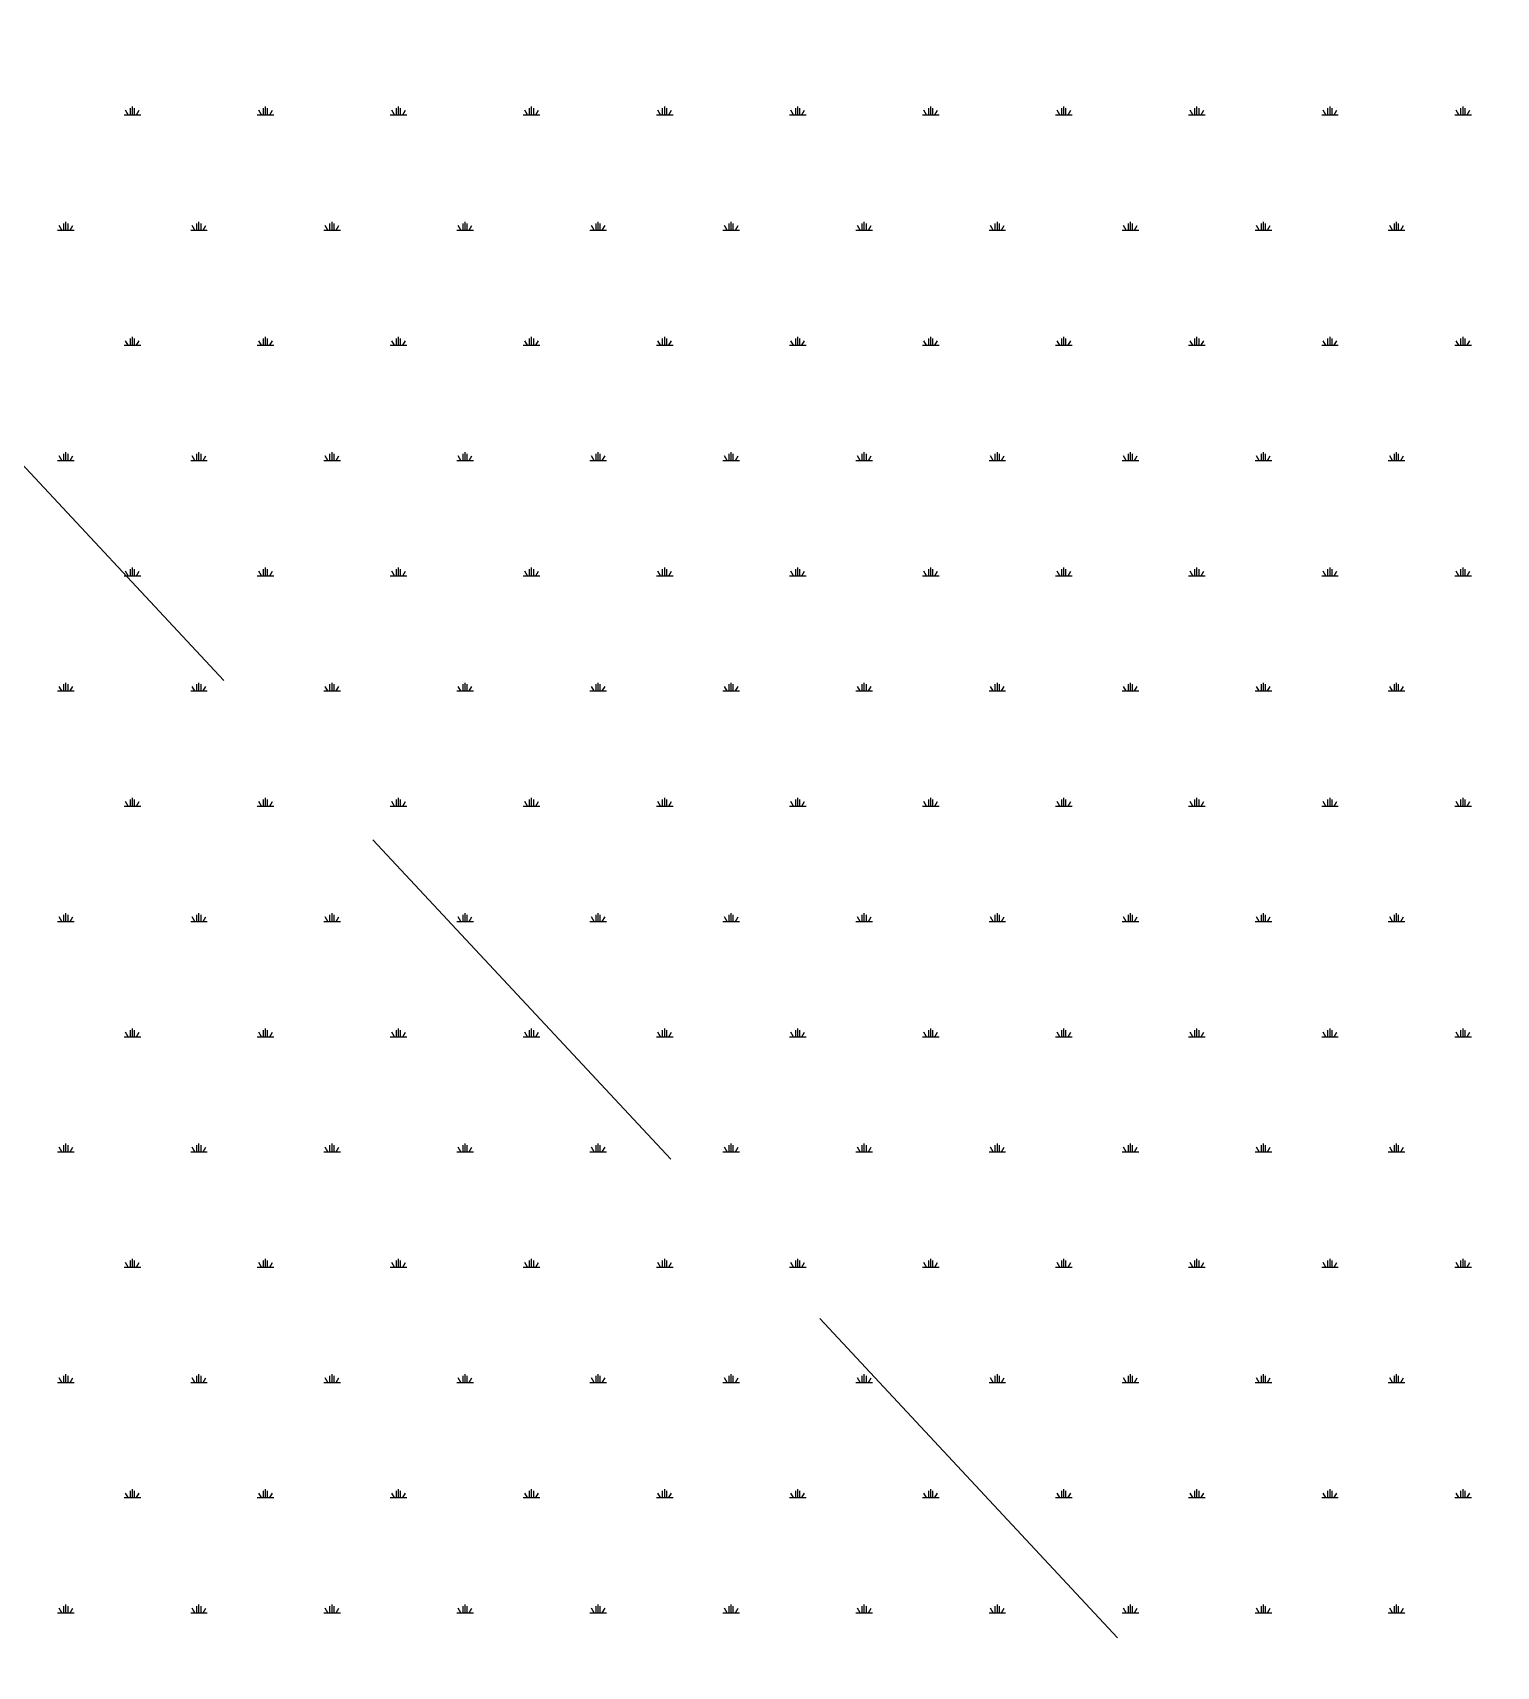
# Model space of a CAD drawing. Header units: millimetres. Extents: x 2999.9 to 3041.9, y 869.6 to 906.3.
# Drawn here: x 3004.542 to 3005.38, y 896.542 to 897.477 of the extents above; entities that cross this region are included whole.
import ezdxf

# ---------------------------------------------------------------- set-up
doc = ezdxf.new("R2010")
doc.units = ezdxf.units.MM
doc.linetypes.add('HIDDEN', pattern=[0.375, 0.25, -0.125])

msp = doc.modelspace()

# ---------------------------------------------------------------- linework, layer by layer
at = {"color": 253, "linetype": 'HIDDEN', "lineweight": 0}
msp.add_line((3003.96921, 897.83752), (3006.76921, 894.83817), dxfattribs=at)
at = {"color": 76, "linetype": 'Continuous'}
for p, q in [((3004.59445, 897.43043), (3004.60397, 897.43043)), ((3004.59683, 897.43043), (3004.5953, 897.43307)), ((3004.59802, 897.43043), (3004.59802, 897.43424)), ((3004.59921, 897.43043), (3004.59921, 897.4352)), ((3004.6004, 897.43043), (3004.6004, 897.43424)), ((3004.60159, 897.43043), (3004.60312, 897.43307)), ((3004.67065, 897.43043), (3004.68017, 897.43043)), ((3004.67303, 897.43043), (3004.6715, 897.43307)), ((3004.67422, 897.43043), (3004.67422, 897.43424)), ((3004.67541, 897.43043), (3004.67541, 897.4352)), ((3004.6766, 897.43043), (3004.6766, 897.43424)), ((3004.67779, 897.43043), (3004.67932, 897.43307)), ((3004.74685, 897.43043), (3004.75637, 897.43043)), ((3004.74923, 897.43043), (3004.7477, 897.43307)), ((3004.75042, 897.43043), (3004.75042, 897.43424)), ((3004.75161, 897.43043), (3004.75161, 897.4352)), ((3004.7528, 897.43043), (3004.7528, 897.43424)), ((3004.75399, 897.43043), (3004.75552, 897.43307)), ((3004.82305, 897.43043), (3004.83257, 897.43043)), ((3004.82543, 897.43043), (3004.8239, 897.43307)), ((3004.82662, 897.43043), (3004.82662, 897.43424)), ((3004.82781, 897.43043), (3004.82781, 897.4352)), ((3004.829, 897.43043), (3004.829, 897.43424)), ((3004.83019, 897.43043), (3004.83172, 897.43307)), ((3004.89925, 897.43043), (3004.90877, 897.43043)), ((3004.90163, 897.43043), (3004.9001, 897.43307)), ((3004.90282, 897.43043), (3004.90282, 897.43424)), ((3004.90401, 897.43043), (3004.90401, 897.4352)), ((3004.9052, 897.43043), (3004.9052, 897.43424)), ((3004.90639, 897.43043), (3004.90792, 897.43307)), ((3004.97545, 897.43043), (3004.98497, 897.43043)), ((3004.97783, 897.43043), (3004.9763, 897.43307)), ((3004.97902, 897.43043), (3004.97902, 897.43424)), ((3004.98021, 897.43043), (3004.98021, 897.4352)), ((3004.9814, 897.43043), (3004.9814, 897.43424)), ((3004.98259, 897.43043), (3004.98412, 897.43307)), ((3005.05165, 897.43043), (3005.06117, 897.43043)), ((3005.05403, 897.43043), (3005.0525, 897.43307)), ((3005.05522, 897.43043), (3005.05522, 897.43424)), ((3005.05641, 897.43043), (3005.05641, 897.4352)), ((3005.0576, 897.43043), (3005.0576, 897.43424)), ((3005.05879, 897.43043), (3005.06032, 897.43307)), ((3005.12785, 897.43043), (3005.13737, 897.43043)), ((3005.13023, 897.43043), (3005.1287, 897.43307)), ((3005.13142, 897.43043), (3005.13142, 897.43424)), ((3005.13261, 897.43043), (3005.13261, 897.4352)), ((3005.1338, 897.43043), (3005.1338, 897.43424)), ((3005.13499, 897.43043), (3005.13652, 897.43307)), ((3005.20405, 897.43043), (3005.21357, 897.43043)), ((3005.20643, 897.43043), (3005.2049, 897.43307)), ((3005.20762, 897.43043), (3005.20762, 897.43424)), ((3005.20881, 897.43043), (3005.20881, 897.4352)), ((3005.21, 897.43043), (3005.21, 897.43424)), ((3005.21119, 897.43043), (3005.21272, 897.43307)), ((3005.28025, 897.43043), (3005.28977, 897.43043)), ((3005.28263, 897.43043), (3005.2811, 897.43307)), ((3005.28382, 897.43043), (3005.28382, 897.43424)), ((3005.28501, 897.43043), (3005.28501, 897.4352)), ((3005.2862, 897.43043), (3005.2862, 897.43424)), ((3005.28739, 897.43043), (3005.28892, 897.43307)), ((3005.35645, 897.43043), (3005.36597, 897.43043)), ((3005.35883, 897.43043), (3005.3573, 897.43307)), ((3005.36002, 897.43043), (3005.36002, 897.43424)), ((3005.36121, 897.43043), (3005.36121, 897.4352)), ((3005.3624, 897.43043), (3005.3624, 897.43424)), ((3005.36359, 897.43043), (3005.36512, 897.43307)), ((3004.55873, 897.36444), (3004.5572, 897.36708)), ((3004.55992, 897.36444), (3004.55992, 897.36825)), ((3004.56111, 897.36444), (3004.56111, 897.3692)), ((3004.5623, 897.36444), (3004.5623, 897.36825)), ((3004.56349, 897.36444), (3004.56502, 897.36708)), ((3004.63493, 897.36444), (3004.6334, 897.36708)), ((3004.63612, 897.36444), (3004.63612, 897.36825)), ((3004.63731, 897.36444), (3004.63731, 897.3692)), ((3004.6385, 897.36444), (3004.6385, 897.36825)), ((3004.63969, 897.36444), (3004.64122, 897.36708)), ((3004.71113, 897.36444), (3004.7096, 897.36708)), ((3004.71232, 897.36444), (3004.71232, 897.36825)), ((3004.71351, 897.36444), (3004.71351, 897.3692)), ((3004.7147, 897.36444), (3004.7147, 897.36825)), ((3004.71589, 897.36444), (3004.71742, 897.36708)), ((3004.78733, 897.36444), (3004.7858, 897.36708)), ((3004.78852, 897.36444), (3004.78852, 897.36825)), ((3004.78971, 897.36444), (3004.78971, 897.3692)), ((3004.7909, 897.36444), (3004.7909, 897.36825)), ((3004.79209, 897.36444), (3004.79362, 897.36708)), ((3004.86353, 897.36444), (3004.862, 897.36708)), ((3004.86472, 897.36444), (3004.86472, 897.36825)), ((3004.86591, 897.36444), (3004.86591, 897.3692)), ((3004.8671, 897.36444), (3004.8671, 897.36825)), ((3004.86829, 897.36444), (3004.86982, 897.36708)), ((3004.93973, 897.36444), (3004.9382, 897.36708)), ((3004.94092, 897.36444), (3004.94092, 897.36825)), ((3004.94211, 897.36444), (3004.94211, 897.3692)), ((3004.9433, 897.36444), (3004.9433, 897.36825)), ((3004.94449, 897.36444), (3004.94602, 897.36708)), ((3005.01593, 897.36444), (3005.0144, 897.36708)), ((3005.01712, 897.36444), (3005.01712, 897.36825)), ((3005.01831, 897.36444), (3005.01831, 897.3692)), ((3005.0195, 897.36444), (3005.0195, 897.36825)), ((3005.02069, 897.36444), (3005.02222, 897.36708)), ((3005.09213, 897.36444), (3005.0906, 897.36708)), ((3005.09332, 897.36444), (3005.09332, 897.36825)), ((3005.09451, 897.36444), (3005.09451, 897.3692)), ((3005.0957, 897.36444), (3005.0957, 897.36825)), ((3005.09689, 897.36444), (3005.09842, 897.36708)), ((3005.16833, 897.36444), (3005.1668, 897.36708)), ((3005.16952, 897.36444), (3005.16952, 897.36825)), ((3005.17071, 897.36444), (3005.17071, 897.3692)), ((3005.1719, 897.36444), (3005.1719, 897.36825)), ((3005.17309, 897.36444), (3005.17462, 897.36708)), ((3005.24453, 897.36444), (3005.243, 897.36708)), ((3005.24572, 897.36444), (3005.24572, 897.36825)), ((3005.24691, 897.36444), (3005.24691, 897.3692)), ((3005.2481, 897.36444), (3005.2481, 897.36825)), ((3005.24929, 897.36444), (3005.25082, 897.36708)), ((3005.32073, 897.36444), (3005.3192, 897.36708)), ((3005.32192, 897.36444), (3005.32192, 897.36825)), ((3005.32311, 897.36444), (3005.32311, 897.3692)), ((3005.3243, 897.36444), (3005.3243, 897.36825)), ((3005.32549, 897.36444), (3005.32702, 897.36708)), ((3004.55635, 897.36444), (3004.56587, 897.36444)), ((3004.63255, 897.36444), (3004.64207, 897.36444)), ((3004.70875, 897.36444), (3004.71827, 897.36444)), ((3004.78495, 897.36444), (3004.79447, 897.36444)), ((3004.86115, 897.36444), (3004.87067, 897.36444)), ((3004.93735, 897.36444), (3004.94687, 897.36444)), ((3005.01355, 897.36444), (3005.02307, 897.36444)), ((3005.08975, 897.36444), (3005.09927, 897.36444)), ((3005.16595, 897.36444), (3005.17547, 897.36444)), ((3005.24215, 897.36444), (3005.25167, 897.36444)), ((3005.31835, 897.36444), (3005.32787, 897.36444)), ((3004.59683, 897.29845), (3004.5953, 897.30109)), ((3004.59802, 897.29845), (3004.59802, 897.30226)), ((3004.59921, 897.29845), (3004.59921, 897.30321)), ((3004.6004, 897.29845), (3004.6004, 897.30226)), ((3004.60159, 897.29845), (3004.60312, 897.30109)), ((3004.67303, 897.29845), (3004.6715, 897.30109)), ((3004.67422, 897.29845), (3004.67422, 897.30226)), ((3004.67541, 897.29845), (3004.67541, 897.30321)), ((3004.6766, 897.29845), (3004.6766, 897.30226)), ((3004.67779, 897.29845), (3004.67932, 897.30109)), ((3004.74923, 897.29845), (3004.7477, 897.30109)), ((3004.75042, 897.29845), (3004.75042, 897.30226)), ((3004.75161, 897.29845), (3004.75161, 897.30321)), ((3004.7528, 897.29845), (3004.7528, 897.30226)), ((3004.75399, 897.29845), (3004.75552, 897.30109)), ((3004.82543, 897.29845), (3004.8239, 897.30109)), ((3004.82662, 897.29845), (3004.82662, 897.30226)), ((3004.82781, 897.29845), (3004.82781, 897.30321)), ((3004.829, 897.29845), (3004.829, 897.30226)), ((3004.83019, 897.29845), (3004.83172, 897.30109)), ((3004.90163, 897.29845), (3004.9001, 897.30109)), ((3004.90282, 897.29845), (3004.90282, 897.30226)), ((3004.90401, 897.29845), (3004.90401, 897.30321)), ((3004.9052, 897.29845), (3004.9052, 897.30226)), ((3004.90639, 897.29845), (3004.90792, 897.30109)), ((3004.97783, 897.29845), (3004.9763, 897.30109)), ((3004.97902, 897.29845), (3004.97902, 897.30226)), ((3004.98021, 897.29845), (3004.98021, 897.30321)), ((3004.9814, 897.29845), (3004.9814, 897.30226)), ((3004.98259, 897.29845), (3004.98412, 897.30109)), ((3005.05403, 897.29845), (3005.0525, 897.30109)), ((3005.05522, 897.29845), (3005.05522, 897.30226)), ((3005.05641, 897.29845), (3005.05641, 897.30321)), ((3005.0576, 897.29845), (3005.0576, 897.30226)), ((3005.05879, 897.29845), (3005.06032, 897.30109)), ((3005.13023, 897.29845), (3005.1287, 897.30109)), ((3005.13142, 897.29845), (3005.13142, 897.30226)), ((3005.13261, 897.29845), (3005.13261, 897.30321)), ((3005.1338, 897.29845), (3005.1338, 897.30226)), ((3005.13499, 897.29845), (3005.13652, 897.30109)), ((3005.20643, 897.29845), (3005.2049, 897.30109)), ((3005.20762, 897.29845), (3005.20762, 897.30226)), ((3005.20881, 897.29845), (3005.20881, 897.30321)), ((3005.21, 897.29845), (3005.21, 897.30226)), ((3005.21119, 897.29845), (3005.21272, 897.30109)), ((3005.28263, 897.29845), (3005.2811, 897.30109)), ((3005.28382, 897.29845), (3005.28382, 897.30226)), ((3005.28501, 897.29845), (3005.28501, 897.30321)), ((3005.2862, 897.29845), (3005.2862, 897.30226)), ((3005.28739, 897.29845), (3005.28892, 897.30109)), ((3005.35883, 897.29845), (3005.3573, 897.30109)), ((3005.36002, 897.29845), (3005.36002, 897.30226)), ((3005.36121, 897.29845), (3005.36121, 897.30321)), ((3005.3624, 897.29845), (3005.3624, 897.30226)), ((3005.36359, 897.29845), (3005.36512, 897.30109)), ((3004.59445, 897.29845), (3004.60397, 897.29845)), ((3004.67065, 897.29845), (3004.68017, 897.29845)), ((3004.74685, 897.29845), (3004.75637, 897.29845)), ((3004.82305, 897.29845), (3004.83257, 897.29845)), ((3004.89925, 897.29845), (3004.90877, 897.29845)), ((3004.97545, 897.29845), (3004.98497, 897.29845)), ((3005.05165, 897.29845), (3005.06117, 897.29845)), ((3005.12785, 897.29845), (3005.13737, 897.29845)), ((3005.20405, 897.29845), (3005.21357, 897.29845)), ((3005.28025, 897.29845), (3005.28977, 897.29845)), ((3005.35645, 897.29845), (3005.36597, 897.29845)), ((3004.55873, 897.23246), (3004.5572, 897.2351)), ((3004.55992, 897.23246), (3004.55992, 897.23627)), ((3004.56111, 897.23246), (3004.56111, 897.23722)), ((3004.5623, 897.23246), (3004.5623, 897.23627)), ((3004.56349, 897.23246), (3004.56502, 897.2351)), ((3004.63493, 897.23246), (3004.6334, 897.2351)), ((3004.63612, 897.23246), (3004.63612, 897.23627)), ((3004.63731, 897.23246), (3004.63731, 897.23722)), ((3004.6385, 897.23246), (3004.6385, 897.23627)), ((3004.63969, 897.23246), (3004.64122, 897.2351)), ((3004.71113, 897.23246), (3004.7096, 897.2351)), ((3004.71232, 897.23246), (3004.71232, 897.23627)), ((3004.71351, 897.23246), (3004.71351, 897.23722)), ((3004.7147, 897.23246), (3004.7147, 897.23627)), ((3004.71589, 897.23246), (3004.71742, 897.2351)), ((3004.78733, 897.23246), (3004.7858, 897.2351)), ((3004.78852, 897.23246), (3004.78852, 897.23627)), ((3004.78971, 897.23246), (3004.78971, 897.23722)), ((3004.7909, 897.23246), (3004.7909, 897.23627)), ((3004.79209, 897.23246), (3004.79362, 897.2351)), ((3004.86353, 897.23246), (3004.862, 897.2351)), ((3004.86472, 897.23246), (3004.86472, 897.23627)), ((3004.86591, 897.23246), (3004.86591, 897.23722)), ((3004.8671, 897.23246), (3004.8671, 897.23627)), ((3004.86829, 897.23246), (3004.86982, 897.2351)), ((3004.93973, 897.23246), (3004.9382, 897.2351)), ((3004.94092, 897.23246), (3004.94092, 897.23627)), ((3004.94211, 897.23246), (3004.94211, 897.23722)), ((3004.9433, 897.23246), (3004.9433, 897.23627)), ((3004.94449, 897.23246), (3004.94602, 897.2351)), ((3005.01593, 897.23246), (3005.0144, 897.2351)), ((3005.01712, 897.23246), (3005.01712, 897.23627)), ((3005.01831, 897.23246), (3005.01831, 897.23722)), ((3005.0195, 897.23246), (3005.0195, 897.23627)), ((3005.02069, 897.23246), (3005.02222, 897.2351)), ((3005.09213, 897.23246), (3005.0906, 897.2351)), ((3005.09332, 897.23246), (3005.09332, 897.23627)), ((3005.09451, 897.23246), (3005.09451, 897.23722)), ((3005.0957, 897.23246), (3005.0957, 897.23627)), ((3005.09689, 897.23246), (3005.09842, 897.2351)), ((3005.16833, 897.23246), (3005.1668, 897.2351)), ((3005.16952, 897.23246), (3005.16952, 897.23627)), ((3005.17071, 897.23246), (3005.17071, 897.23722)), ((3005.1719, 897.23246), (3005.1719, 897.23627)), ((3005.17309, 897.23246), (3005.17462, 897.2351)), ((3005.24453, 897.23246), (3005.243, 897.2351)), ((3005.24572, 897.23246), (3005.24572, 897.23627)), ((3005.24691, 897.23246), (3005.24691, 897.23722)), ((3005.2481, 897.23246), (3005.2481, 897.23627)), ((3005.24929, 897.23246), (3005.25082, 897.2351)), ((3005.32073, 897.23246), (3005.3192, 897.2351)), ((3005.32192, 897.23246), (3005.32192, 897.23627)), ((3005.32311, 897.23246), (3005.32311, 897.23722)), ((3005.3243, 897.23246), (3005.3243, 897.23627)), ((3005.32549, 897.23246), (3005.32702, 897.2351)), ((3004.55635, 897.23246), (3004.56587, 897.23246)), ((3004.63255, 897.23246), (3004.64207, 897.23246)), ((3004.70875, 897.23246), (3004.71827, 897.23246)), ((3004.78495, 897.23246), (3004.79447, 897.23246)), ((3004.86115, 897.23246), (3004.87067, 897.23246)), ((3004.93735, 897.23246), (3004.94687, 897.23246)), ((3005.01355, 897.23246), (3005.02307, 897.23246)), ((3005.08975, 897.23246), (3005.09927, 897.23246)), ((3005.16595, 897.23246), (3005.17547, 897.23246)), ((3005.24215, 897.23246), (3005.25167, 897.23246)), ((3005.31835, 897.23246), (3005.32787, 897.23246)), ((3004.59683, 897.16647), (3004.5953, 897.16911)), ((3004.59802, 897.16647), (3004.59802, 897.17028)), ((3004.59921, 897.16647), (3004.59921, 897.17123)), ((3004.6004, 897.16647), (3004.6004, 897.17028)), ((3004.60159, 897.16647), (3004.60312, 897.16911)), ((3004.67303, 897.16647), (3004.6715, 897.16911)), ((3004.67422, 897.16647), (3004.67422, 897.17028)), ((3004.67541, 897.16647), (3004.67541, 897.17123)), ((3004.6766, 897.16647), (3004.6766, 897.17028)), ((3004.67779, 897.16647), (3004.67932, 897.16911)), ((3004.74923, 897.16647), (3004.7477, 897.16911)), ((3004.75042, 897.16647), (3004.75042, 897.17028)), ((3004.75161, 897.16647), (3004.75161, 897.17123)), ((3004.7528, 897.16647), (3004.7528, 897.17028)), ((3004.75399, 897.16647), (3004.75552, 897.16911)), ((3004.82543, 897.16647), (3004.8239, 897.16911)), ((3004.82662, 897.16647), (3004.82662, 897.17028)), ((3004.82781, 897.16647), (3004.82781, 897.17123)), ((3004.829, 897.16647), (3004.829, 897.17028)), ((3004.83019, 897.16647), (3004.83172, 897.16911)), ((3004.90163, 897.16647), (3004.9001, 897.16911)), ((3004.90282, 897.16647), (3004.90282, 897.17028)), ((3004.90401, 897.16647), (3004.90401, 897.17123)), ((3004.9052, 897.16647), (3004.9052, 897.17028)), ((3004.90639, 897.16647), (3004.90792, 897.16911)), ((3004.97783, 897.16647), (3004.9763, 897.16911)), ((3004.97902, 897.16647), (3004.97902, 897.17028)), ((3004.98021, 897.16647), (3004.98021, 897.17123)), ((3004.9814, 897.16647), (3004.9814, 897.17028)), ((3004.98259, 897.16647), (3004.98412, 897.16911)), ((3005.05403, 897.16647), (3005.0525, 897.16911)), ((3005.05522, 897.16647), (3005.05522, 897.17028)), ((3005.05641, 897.16647), (3005.05641, 897.17123)), ((3005.0576, 897.16647), (3005.0576, 897.17028)), ((3005.05879, 897.16647), (3005.06032, 897.16911)), ((3005.13023, 897.16647), (3005.1287, 897.16911)), ((3005.13142, 897.16647), (3005.13142, 897.17028)), ((3005.13261, 897.16647), (3005.13261, 897.17123)), ((3005.1338, 897.16647), (3005.1338, 897.17028)), ((3005.13499, 897.16647), (3005.13652, 897.16911)), ((3005.20643, 897.16647), (3005.2049, 897.16911)), ((3005.20762, 897.16647), (3005.20762, 897.17028)), ((3005.20881, 897.16647), (3005.20881, 897.17123)), ((3005.21, 897.16647), (3005.21, 897.17028)), ((3005.21119, 897.16647), (3005.21272, 897.16911)), ((3005.28263, 897.16647), (3005.2811, 897.16911)), ((3005.28382, 897.16647), (3005.28382, 897.17028)), ((3005.28501, 897.16647), (3005.28501, 897.17123)), ((3005.2862, 897.16647), (3005.2862, 897.17028)), ((3005.28739, 897.16647), (3005.28892, 897.16911)), ((3005.35883, 897.16647), (3005.3573, 897.16911)), ((3005.36002, 897.16647), (3005.36002, 897.17028)), ((3005.36121, 897.16647), (3005.36121, 897.17123)), ((3005.3624, 897.16647), (3005.3624, 897.17028)), ((3005.36359, 897.16647), (3005.36512, 897.16911)), ((3004.59445, 897.16647), (3004.59566, 897.16647)), ((3004.59566, 897.16647), (3004.60397, 897.16647)), ((3004.67065, 897.16647), (3004.68017, 897.16647)), ((3004.74685, 897.16647), (3004.75637, 897.16647)), ((3004.82305, 897.16647), (3004.83257, 897.16647)), ((3004.89925, 897.16647), (3004.90877, 897.16647)), ((3004.97545, 897.16647), (3004.98497, 897.16647)), ((3005.05165, 897.16647), (3005.06117, 897.16647)), ((3005.12785, 897.16647), (3005.13737, 897.16647)), ((3005.20405, 897.16647), (3005.21357, 897.16647)), ((3005.28025, 897.16647), (3005.28977, 897.16647)), ((3005.35645, 897.16647), (3005.36597, 897.16647)), ((3004.55873, 897.10048), (3004.5572, 897.10312)), ((3004.55992, 897.10048), (3004.55992, 897.10429)), ((3004.56111, 897.10048), (3004.56111, 897.10524)), ((3004.5623, 897.10048), (3004.5623, 897.10429)), ((3004.56349, 897.10048), (3004.56502, 897.10312)), ((3004.63493, 897.10048), (3004.6334, 897.10312)), ((3004.63612, 897.10048), (3004.63612, 897.10429)), ((3004.63731, 897.10048), (3004.63731, 897.10524)), ((3004.6385, 897.10048), (3004.6385, 897.10429)), ((3004.63969, 897.10048), (3004.64122, 897.10312)), ((3004.71113, 897.10048), (3004.7096, 897.10312)), ((3004.71232, 897.10048), (3004.71232, 897.10429)), ((3004.71351, 897.10048), (3004.71351, 897.10524)), ((3004.7147, 897.10048), (3004.7147, 897.10429)), ((3004.71589, 897.10048), (3004.71742, 897.10312)), ((3004.78733, 897.10048), (3004.7858, 897.10312)), ((3004.78852, 897.10048), (3004.78852, 897.10429)), ((3004.78971, 897.10048), (3004.78971, 897.10524)), ((3004.7909, 897.10048), (3004.7909, 897.10429)), ((3004.79209, 897.10048), (3004.79362, 897.10312)), ((3004.86353, 897.10048), (3004.862, 897.10312)), ((3004.86472, 897.10048), (3004.86472, 897.10429)), ((3004.86591, 897.10048), (3004.86591, 897.10524)), ((3004.8671, 897.10048), (3004.8671, 897.10429)), ((3004.86829, 897.10048), (3004.86982, 897.10312)), ((3004.93973, 897.10048), (3004.9382, 897.10312)), ((3004.94092, 897.10048), (3004.94092, 897.10429)), ((3004.94211, 897.10048), (3004.94211, 897.10524)), ((3004.9433, 897.10048), (3004.9433, 897.10429)), ((3004.94449, 897.10048), (3004.94602, 897.10312)), ((3005.01593, 897.10048), (3005.0144, 897.10312)), ((3005.01712, 897.10048), (3005.01712, 897.10429)), ((3005.01831, 897.10048), (3005.01831, 897.10524)), ((3005.0195, 897.10048), (3005.0195, 897.10429)), ((3005.02069, 897.10048), (3005.02222, 897.10312)), ((3005.09213, 897.10048), (3005.0906, 897.10312)), ((3005.09332, 897.10048), (3005.09332, 897.10429)), ((3005.09451, 897.10048), (3005.09451, 897.10524)), ((3005.0957, 897.10048), (3005.0957, 897.10429)), ((3005.09689, 897.10048), (3005.09842, 897.10312)), ((3005.16833, 897.10048), (3005.1668, 897.10312)), ((3005.16952, 897.10048), (3005.16952, 897.10429)), ((3005.17071, 897.10048), (3005.17071, 897.10524)), ((3005.1719, 897.10048), (3005.1719, 897.10429)), ((3005.17309, 897.10048), (3005.17462, 897.10312)), ((3005.24453, 897.10048), (3005.243, 897.10312)), ((3005.24572, 897.10048), (3005.24572, 897.10429)), ((3005.24691, 897.10048), (3005.24691, 897.10524)), ((3005.2481, 897.10048), (3005.2481, 897.10429)), ((3005.24929, 897.10048), (3005.25082, 897.10312)), ((3005.32073, 897.10048), (3005.3192, 897.10312)), ((3005.32192, 897.10048), (3005.32192, 897.10429)), ((3005.32311, 897.10048), (3005.32311, 897.10524)), ((3005.3243, 897.10048), (3005.3243, 897.10429)), ((3005.32549, 897.10048), (3005.32702, 897.10312)), ((3004.55635, 897.10048), (3004.56587, 897.10048)), ((3004.63255, 897.10048), (3004.64207, 897.10048)), ((3004.70875, 897.10048), (3004.71827, 897.10048)), ((3004.78495, 897.10048), (3004.79447, 897.10048)), ((3004.86115, 897.10048), (3004.87067, 897.10048)), ((3004.93735, 897.10048), (3004.94687, 897.10048)), ((3005.01355, 897.10048), (3005.02307, 897.10048)), ((3005.08975, 897.10048), (3005.09927, 897.10048)), ((3005.16595, 897.10048), (3005.17547, 897.10048)), ((3005.24215, 897.10048), (3005.25167, 897.10048)), ((3005.31835, 897.10048), (3005.32787, 897.10048)), ((3004.59683, 897.03449), (3004.5953, 897.03713)), ((3004.59802, 897.03449), (3004.59802, 897.0383)), ((3004.59921, 897.03449), (3004.59921, 897.03925)), ((3004.6004, 897.03449), (3004.6004, 897.0383)), ((3004.60159, 897.03449), (3004.60312, 897.03713)), ((3004.67303, 897.03449), (3004.6715, 897.03713)), ((3004.67422, 897.03449), (3004.67422, 897.0383)), ((3004.67541, 897.03449), (3004.67541, 897.03925)), ((3004.6766, 897.03449), (3004.6766, 897.0383)), ((3004.67779, 897.03449), (3004.67932, 897.03713)), ((3004.74923, 897.03449), (3004.7477, 897.03713)), ((3004.75042, 897.03449), (3004.75042, 897.0383)), ((3004.75161, 897.03449), (3004.75161, 897.03925)), ((3004.7528, 897.03449), (3004.7528, 897.0383)), ((3004.75399, 897.03449), (3004.75552, 897.03713)), ((3004.82543, 897.03449), (3004.8239, 897.03713)), ((3004.82662, 897.03449), (3004.82662, 897.0383)), ((3004.82781, 897.03449), (3004.82781, 897.03925)), ((3004.829, 897.03449), (3004.829, 897.0383)), ((3004.83019, 897.03449), (3004.83172, 897.03713)), ((3004.90163, 897.03449), (3004.9001, 897.03713)), ((3004.90282, 897.03449), (3004.90282, 897.0383)), ((3004.90401, 897.03449), (3004.90401, 897.03925)), ((3004.9052, 897.03449), (3004.9052, 897.0383)), ((3004.90639, 897.03449), (3004.90792, 897.03713)), ((3004.97783, 897.03449), (3004.9763, 897.03713)), ((3004.97902, 897.03449), (3004.97902, 897.0383)), ((3004.98021, 897.03449), (3004.98021, 897.03925)), ((3004.9814, 897.03449), (3004.9814, 897.0383)), ((3004.98259, 897.03449), (3004.98412, 897.03713)), ((3005.05403, 897.03449), (3005.0525, 897.03713)), ((3005.05522, 897.03449), (3005.05522, 897.0383)), ((3005.05641, 897.03449), (3005.05641, 897.03925)), ((3005.0576, 897.03449), (3005.0576, 897.0383)), ((3005.05879, 897.03449), (3005.06032, 897.03713)), ((3005.13023, 897.03449), (3005.1287, 897.03713)), ((3005.13142, 897.03449), (3005.13142, 897.0383)), ((3005.13261, 897.03449), (3005.13261, 897.03925)), ((3005.1338, 897.03449), (3005.1338, 897.0383)), ((3005.13499, 897.03449), (3005.13652, 897.03713)), ((3005.20643, 897.03449), (3005.2049, 897.03713)), ((3005.20762, 897.03449), (3005.20762, 897.0383)), ((3005.20881, 897.03449), (3005.20881, 897.03925)), ((3005.21, 897.03449), (3005.21, 897.0383)), ((3005.21119, 897.03449), (3005.21272, 897.03713)), ((3005.28263, 897.03449), (3005.2811, 897.03713)), ((3005.28382, 897.03449), (3005.28382, 897.0383)), ((3005.28501, 897.03449), (3005.28501, 897.03925)), ((3005.2862, 897.03449), (3005.2862, 897.0383)), ((3005.28739, 897.03449), (3005.28892, 897.03713)), ((3005.35883, 897.03449), (3005.3573, 897.03713)), ((3005.36002, 897.03449), (3005.36002, 897.0383)), ((3005.36121, 897.03449), (3005.36121, 897.03925)), ((3005.3624, 897.03449), (3005.3624, 897.0383)), ((3005.36359, 897.03449), (3005.36512, 897.03713)), ((3004.59445, 897.03449), (3004.60397, 897.03449)), ((3004.67065, 897.03449), (3004.68017, 897.03449)), ((3004.74685, 897.03449), (3004.75637, 897.03449)), ((3004.82305, 897.03449), (3004.83257, 897.03449)), ((3004.89925, 897.03449), (3004.90877, 897.03449)), ((3004.97545, 897.03449), (3004.98497, 897.03449)), ((3005.05165, 897.03449), (3005.06117, 897.03449)), ((3005.12785, 897.03449), (3005.13737, 897.03449)), ((3005.20405, 897.03449), (3005.21357, 897.03449)), ((3005.28025, 897.03449), (3005.28977, 897.03449)), ((3005.35645, 897.03449), (3005.36597, 897.03449)), ((3004.55992, 896.9685), (3004.55992, 896.97231)), ((3004.56111, 896.9685), (3004.56111, 896.97326)), ((3004.5623, 896.9685), (3004.5623, 896.97231)), ((3004.63612, 896.9685), (3004.63612, 896.97231)), ((3004.63731, 896.9685), (3004.63731, 896.97326)), ((3004.6385, 896.9685), (3004.6385, 896.97231)), ((3004.71232, 896.9685), (3004.71232, 896.97231)), ((3004.71351, 896.9685), (3004.71351, 896.97326)), ((3004.7147, 896.9685), (3004.7147, 896.97231)), ((3004.78852, 896.9685), (3004.78852, 896.97231)), ((3004.78971, 896.9685), (3004.78971, 896.97326)), ((3004.7909, 896.9685), (3004.7909, 896.97231)), ((3004.86472, 896.9685), (3004.86472, 896.97231)), ((3004.86591, 896.9685), (3004.86591, 896.97326)), ((3004.8671, 896.9685), (3004.8671, 896.97231)), ((3004.94092, 896.9685), (3004.94092, 896.97231)), ((3004.94211, 896.9685), (3004.94211, 896.97326)), ((3004.9433, 896.9685), (3004.9433, 896.97231)), ((3005.01712, 896.9685), (3005.01712, 896.97231)), ((3005.01831, 896.9685), (3005.01831, 896.97326)), ((3005.0195, 896.9685), (3005.0195, 896.97231)), ((3005.09332, 896.9685), (3005.09332, 896.97231)), ((3005.09451, 896.9685), (3005.09451, 896.97326)), ((3005.0957, 896.9685), (3005.0957, 896.97231)), ((3005.16952, 896.9685), (3005.16952, 896.97231)), ((3005.17071, 896.9685), (3005.17071, 896.97326)), ((3005.1719, 896.9685), (3005.1719, 896.97231)), ((3005.24572, 896.9685), (3005.24572, 896.97231)), ((3005.24691, 896.9685), (3005.24691, 896.97326)), ((3005.2481, 896.9685), (3005.2481, 896.97231)), ((3005.32192, 896.9685), (3005.32192, 896.97231)), ((3005.32311, 896.9685), (3005.32311, 896.97326)), ((3005.3243, 896.9685), (3005.3243, 896.97231)), ((3004.55635, 896.9685), (3004.56587, 896.9685)), ((3004.55873, 896.9685), (3004.5572, 896.97113)), ((3004.56349, 896.9685), (3004.56502, 896.97114)), ((3004.63255, 896.9685), (3004.64207, 896.9685)), ((3004.63493, 896.9685), (3004.6334, 896.97113)), ((3004.63969, 896.9685), (3004.64122, 896.97114)), ((3004.70875, 896.9685), (3004.71827, 896.9685)), ((3004.71113, 896.9685), (3004.7096, 896.97113)), ((3004.71589, 896.9685), (3004.71742, 896.97114)), ((3004.78495, 896.9685), (3004.79447, 896.9685)), ((3004.78733, 896.9685), (3004.7858, 896.97113)), ((3004.79209, 896.9685), (3004.79362, 896.97114)), ((3004.86115, 896.9685), (3004.87067, 896.9685)), ((3004.86353, 896.9685), (3004.862, 896.97113)), ((3004.86829, 896.9685), (3004.86982, 896.97114)), ((3004.93735, 896.9685), (3004.94687, 896.9685)), ((3004.93973, 896.9685), (3004.9382, 896.97113)), ((3004.94449, 896.9685), (3004.94602, 896.97114)), ((3005.01355, 896.9685), (3005.02307, 896.9685)), ((3005.01593, 896.9685), (3005.0144, 896.97113)), ((3005.02069, 896.9685), (3005.02222, 896.97114)), ((3005.08975, 896.9685), (3005.09927, 896.9685)), ((3005.09213, 896.9685), (3005.0906, 896.97113)), ((3005.09689, 896.9685), (3005.09842, 896.97114)), ((3005.16595, 896.9685), (3005.17547, 896.9685)), ((3005.16833, 896.9685), (3005.1668, 896.97113)), ((3005.17309, 896.9685), (3005.17462, 896.97114)), ((3005.24215, 896.9685), (3005.25167, 896.9685)), ((3005.24453, 896.9685), (3005.243, 896.97113)), ((3005.24929, 896.9685), (3005.25082, 896.97114)), ((3005.31835, 896.9685), (3005.32787, 896.9685)), ((3005.32073, 896.9685), (3005.3192, 896.97113)), ((3005.32549, 896.9685), (3005.32702, 896.97114)), ((3004.59802, 896.9025), (3004.59802, 896.90631)), ((3004.59921, 896.9025), (3004.59921, 896.90727)), ((3004.6004, 896.9025), (3004.6004, 896.90631)), ((3004.67422, 896.9025), (3004.67422, 896.90631)), ((3004.67541, 896.9025), (3004.67541, 896.90727)), ((3004.6766, 896.9025), (3004.6766, 896.90631)), ((3004.75042, 896.9025), (3004.75042, 896.90631)), ((3004.75161, 896.9025), (3004.75161, 896.90727)), ((3004.7528, 896.9025), (3004.7528, 896.90631)), ((3004.82662, 896.9025), (3004.82662, 896.90631)), ((3004.82781, 896.9025), (3004.82781, 896.90727)), ((3004.829, 896.9025), (3004.829, 896.90631)), ((3004.90282, 896.9025), (3004.90282, 896.90631)), ((3004.90401, 896.9025), (3004.90401, 896.90727)), ((3004.9052, 896.9025), (3004.9052, 896.90631)), ((3004.97902, 896.9025), (3004.97902, 896.90631)), ((3004.98021, 896.9025), (3004.98021, 896.90727)), ((3004.9814, 896.9025), (3004.9814, 896.90631)), ((3005.05522, 896.9025), (3005.05522, 896.90631)), ((3005.05641, 896.9025), (3005.05641, 896.90727)), ((3005.0576, 896.9025), (3005.0576, 896.90631)), ((3005.13142, 896.9025), (3005.13142, 896.90631)), ((3005.13261, 896.9025), (3005.13261, 896.90727)), ((3005.1338, 896.9025), (3005.1338, 896.90631)), ((3005.20762, 896.9025), (3005.20762, 896.90631)), ((3005.20881, 896.9025), (3005.20881, 896.90727)), ((3005.21, 896.9025), (3005.21, 896.90631)), ((3005.28382, 896.9025), (3005.28382, 896.90631)), ((3005.28501, 896.9025), (3005.28501, 896.90727)), ((3005.2862, 896.9025), (3005.2862, 896.90631)), ((3005.36002, 896.9025), (3005.36002, 896.90631)), ((3005.36121, 896.9025), (3005.36121, 896.90727)), ((3005.3624, 896.9025), (3005.3624, 896.90631)), ((3004.59445, 896.9025), (3004.60397, 896.9025)), ((3004.59683, 896.9025), (3004.5953, 896.90514)), ((3004.60159, 896.90251), (3004.60312, 896.90515)), ((3004.67065, 896.9025), (3004.68017, 896.9025)), ((3004.67303, 896.9025), (3004.6715, 896.90514)), ((3004.67779, 896.90251), (3004.67932, 896.90515)), ((3004.74685, 896.9025), (3004.75637, 896.9025)), ((3004.74923, 896.9025), (3004.7477, 896.90514)), ((3004.75399, 896.90251), (3004.75552, 896.90515)), ((3004.82305, 896.9025), (3004.83257, 896.9025)), ((3004.82543, 896.9025), (3004.8239, 896.90514)), ((3004.83019, 896.90251), (3004.83172, 896.90515)), ((3004.89925, 896.9025), (3004.90877, 896.9025)), ((3004.90163, 896.9025), (3004.9001, 896.90514)), ((3004.90639, 896.90251), (3004.90792, 896.90515)), ((3004.97545, 896.9025), (3004.98497, 896.9025)), ((3004.97783, 896.9025), (3004.9763, 896.90514)), ((3004.98259, 896.90251), (3004.98412, 896.90515)), ((3005.05165, 896.9025), (3005.06117, 896.9025)), ((3005.05403, 896.9025), (3005.0525, 896.90514)), ((3005.05879, 896.90251), (3005.06032, 896.90515)), ((3005.12785, 896.9025), (3005.13737, 896.9025)), ((3005.13023, 896.9025), (3005.1287, 896.90514)), ((3005.13499, 896.90251), (3005.13652, 896.90515)), ((3005.20405, 896.9025), (3005.21357, 896.9025)), ((3005.20643, 896.9025), (3005.2049, 896.90514)), ((3005.21119, 896.90251), (3005.21272, 896.90515)), ((3005.28025, 896.9025), (3005.28977, 896.9025)), ((3005.28263, 896.9025), (3005.2811, 896.90514)), ((3005.28739, 896.90251), (3005.28892, 896.90515)), ((3005.35645, 896.9025), (3005.36597, 896.9025)), ((3005.35883, 896.9025), (3005.3573, 896.90514)), ((3005.36359, 896.90251), (3005.36512, 896.90515)), ((3004.56111, 896.83651), (3004.56111, 896.84128)), ((3004.63731, 896.83651), (3004.63731, 896.84128)), ((3004.71351, 896.83651), (3004.71351, 896.84128)), ((3004.78971, 896.83651), (3004.78971, 896.84128)), ((3004.86591, 896.83651), (3004.86591, 896.84128)), ((3004.94211, 896.83651), (3004.94211, 896.84128)), ((3005.01831, 896.83651), (3005.01831, 896.84128)), ((3005.09451, 896.83651), (3005.09451, 896.84128)), ((3005.17071, 896.83651), (3005.17071, 896.84128)), ((3005.24691, 896.83651), (3005.24691, 896.84128)), ((3005.32311, 896.83651), (3005.32311, 896.84128)), ((3004.55635, 896.83651), (3004.56587, 896.83651)), ((3004.55873, 896.83651), (3004.5572, 896.83915)), ((3004.55992, 896.83651), (3004.55992, 896.84032)), ((3004.5623, 896.83651), (3004.5623, 896.84032)), ((3004.56349, 896.83651), (3004.56502, 896.83915)), ((3004.63255, 896.83651), (3004.64207, 896.83651)), ((3004.63493, 896.83651), (3004.6334, 896.83915)), ((3004.63612, 896.83651), (3004.63612, 896.84032)), ((3004.6385, 896.83651), (3004.6385, 896.84032)), ((3004.63969, 896.83651), (3004.64122, 896.83915)), ((3004.70875, 896.83651), (3004.71827, 896.83651)), ((3004.71113, 896.83651), (3004.7096, 896.83915)), ((3004.71232, 896.83651), (3004.71232, 896.84032)), ((3004.7147, 896.83651), (3004.7147, 896.84032)), ((3004.71589, 896.83651), (3004.71742, 896.83915)), ((3004.78495, 896.83651), (3004.79447, 896.83651)), ((3004.78733, 896.83651), (3004.7858, 896.83915)), ((3004.78852, 896.83651), (3004.78852, 896.84032)), ((3004.7909, 896.83651), (3004.7909, 896.84032)), ((3004.79209, 896.83651), (3004.79362, 896.83915)), ((3004.86115, 896.83651), (3004.87067, 896.83651)), ((3004.86353, 896.83651), (3004.862, 896.83915)), ((3004.86472, 896.83651), (3004.86472, 896.84032)), ((3004.8671, 896.83651), (3004.8671, 896.84032)), ((3004.86829, 896.83651), (3004.86982, 896.83915)), ((3004.93735, 896.83651), (3004.94687, 896.83651)), ((3004.93973, 896.83651), (3004.9382, 896.83915)), ((3004.94092, 896.83651), (3004.94092, 896.84032)), ((3004.9433, 896.83651), (3004.9433, 896.84032)), ((3004.94449, 896.83651), (3004.94602, 896.83915)), ((3005.01355, 896.83651), (3005.02307, 896.83651)), ((3005.01593, 896.83651), (3005.0144, 896.83915)), ((3005.01712, 896.83651), (3005.01712, 896.84032)), ((3005.0195, 896.83651), (3005.0195, 896.84032)), ((3005.02069, 896.83651), (3005.02222, 896.83915)), ((3005.08975, 896.83651), (3005.09927, 896.83651)), ((3005.09213, 896.83651), (3005.0906, 896.83915)), ((3005.09332, 896.83651), (3005.09332, 896.84032)), ((3005.0957, 896.83651), (3005.0957, 896.84032)), ((3005.09689, 896.83651), (3005.09842, 896.83915)), ((3005.16595, 896.83651), (3005.17547, 896.83651)), ((3005.16833, 896.83651), (3005.1668, 896.83915)), ((3005.16952, 896.83651), (3005.16952, 896.84032)), ((3005.1719, 896.83651), (3005.1719, 896.84032)), ((3005.17309, 896.83651), (3005.17462, 896.83915)), ((3005.24215, 896.83651), (3005.25167, 896.83651)), ((3005.24453, 896.83651), (3005.243, 896.83915)), ((3005.24572, 896.83651), (3005.24572, 896.84032)), ((3005.2481, 896.83651), (3005.2481, 896.84032)), ((3005.24929, 896.83651), (3005.25082, 896.83915)), ((3005.31835, 896.83651), (3005.32787, 896.83651)), ((3005.32073, 896.83651), (3005.3192, 896.83915)), ((3005.32192, 896.83651), (3005.32192, 896.84032)), ((3005.3243, 896.83651), (3005.3243, 896.84032)), ((3005.32549, 896.83651), (3005.32702, 896.83915)), ((3004.59921, 896.77052), (3004.59921, 896.77528)), ((3004.67541, 896.77052), (3004.67541, 896.77528)), ((3004.75161, 896.77052), (3004.75161, 896.77528)), ((3004.82781, 896.77052), (3004.82781, 896.77528)), ((3004.90401, 896.77052), (3004.90401, 896.77528)), ((3004.98021, 896.77052), (3004.98021, 896.77528)), ((3005.05641, 896.77052), (3005.05641, 896.77528)), ((3005.13261, 896.77052), (3005.13261, 896.77528)), ((3005.20881, 896.77052), (3005.20881, 896.77528)), ((3005.28501, 896.77052), (3005.28501, 896.77528)), ((3005.36121, 896.77052), (3005.36121, 896.77528)), ((3004.59445, 896.77052), (3004.60397, 896.77052)), ((3004.59683, 896.77052), (3004.5953, 896.77316)), ((3004.59802, 896.77052), (3004.59802, 896.77433)), ((3004.6004, 896.77052), (3004.6004, 896.77433)), ((3004.60159, 896.77052), (3004.60312, 896.77316)), ((3004.67065, 896.77052), (3004.68017, 896.77052)), ((3004.67303, 896.77052), (3004.6715, 896.77316)), ((3004.67422, 896.77052), (3004.67422, 896.77433)), ((3004.6766, 896.77052), (3004.6766, 896.77433)), ((3004.67779, 896.77052), (3004.67932, 896.77316)), ((3004.74685, 896.77052), (3004.75637, 896.77052)), ((3004.74923, 896.77052), (3004.7477, 896.77316)), ((3004.75042, 896.77052), (3004.75042, 896.77433)), ((3004.7528, 896.77052), (3004.7528, 896.77433)), ((3004.75399, 896.77052), (3004.75552, 896.77316)), ((3004.82305, 896.77052), (3004.83257, 896.77052)), ((3004.82543, 896.77052), (3004.8239, 896.77316)), ((3004.82662, 896.77052), (3004.82662, 896.77433)), ((3004.829, 896.77052), (3004.829, 896.77433)), ((3004.83019, 896.77052), (3004.83172, 896.77316)), ((3004.89925, 896.77052), (3004.90877, 896.77052)), ((3004.90163, 896.77052), (3004.9001, 896.77316)), ((3004.90282, 896.77052), (3004.90282, 896.77433)), ((3004.9052, 896.77052), (3004.9052, 896.77433)), ((3004.90639, 896.77052), (3004.90792, 896.77316)), ((3004.97545, 896.77052), (3004.98497, 896.77052)), ((3004.97783, 896.77052), (3004.9763, 896.77316)), ((3004.97902, 896.77052), (3004.97902, 896.77433)), ((3004.9814, 896.77052), (3004.9814, 896.77433)), ((3004.98259, 896.77052), (3004.98412, 896.77316)), ((3005.05165, 896.77052), (3005.06117, 896.77052)), ((3005.05403, 896.77052), (3005.0525, 896.77316)), ((3005.05522, 896.77052), (3005.05522, 896.77433)), ((3005.0576, 896.77052), (3005.0576, 896.77433)), ((3005.05879, 896.77052), (3005.06032, 896.77316)), ((3005.12785, 896.77052), (3005.13737, 896.77052)), ((3005.13023, 896.77052), (3005.1287, 896.77316)), ((3005.13142, 896.77052), (3005.13142, 896.77433)), ((3005.1338, 896.77052), (3005.1338, 896.77433)), ((3005.13499, 896.77052), (3005.13652, 896.77316)), ((3005.20405, 896.77052), (3005.21357, 896.77052)), ((3005.20643, 896.77052), (3005.2049, 896.77316)), ((3005.20762, 896.77052), (3005.20762, 896.77433)), ((3005.21, 896.77052), (3005.21, 896.77433)), ((3005.21119, 896.77052), (3005.21272, 896.77316)), ((3005.28025, 896.77052), (3005.28977, 896.77052)), ((3005.28263, 896.77052), (3005.2811, 896.77316)), ((3005.28382, 896.77052), (3005.28382, 896.77433)), ((3005.2862, 896.77052), (3005.2862, 896.77433)), ((3005.28739, 896.77052), (3005.28892, 896.77316)), ((3005.35645, 896.77052), (3005.36597, 896.77052)), ((3005.35883, 896.77052), (3005.3573, 896.77316)), ((3005.36002, 896.77052), (3005.36002, 896.77433)), ((3005.3624, 896.77052), (3005.3624, 896.77433)), ((3005.36359, 896.77052), (3005.36512, 896.77316)), ((3004.55635, 896.70453), (3004.56587, 896.70453)), ((3004.55873, 896.70453), (3004.5572, 896.70717)), ((3004.55992, 896.70453), (3004.55992, 896.70834)), ((3004.56111, 896.70453), (3004.56111, 896.70929)), ((3004.5623, 896.70453), (3004.5623, 896.70834)), ((3004.56349, 896.70453), (3004.56502, 896.70717)), ((3004.63255, 896.70453), (3004.64207, 896.70453)), ((3004.63493, 896.70453), (3004.6334, 896.70717)), ((3004.63612, 896.70453), (3004.63612, 896.70834)), ((3004.63731, 896.70453), (3004.63731, 896.70929)), ((3004.6385, 896.70453), (3004.6385, 896.70834)), ((3004.63969, 896.70453), (3004.64122, 896.70717)), ((3004.70875, 896.70453), (3004.71827, 896.70453)), ((3004.71113, 896.70453), (3004.7096, 896.70717)), ((3004.71232, 896.70453), (3004.71232, 896.70834)), ((3004.71351, 896.70453), (3004.71351, 896.70929)), ((3004.7147, 896.70453), (3004.7147, 896.70834)), ((3004.71589, 896.70453), (3004.71742, 896.70717)), ((3004.78495, 896.70453), (3004.79447, 896.70453)), ((3004.78733, 896.70453), (3004.7858, 896.70717)), ((3004.78852, 896.70453), (3004.78852, 896.70834)), ((3004.78971, 896.70453), (3004.78971, 896.70929)), ((3004.7909, 896.70453), (3004.7909, 896.70834)), ((3004.79209, 896.70453), (3004.79362, 896.70717)), ((3004.86115, 896.70453), (3004.87067, 896.70453)), ((3004.86353, 896.70453), (3004.862, 896.70717)), ((3004.86472, 896.70453), (3004.86472, 896.70834)), ((3004.86591, 896.70453), (3004.86591, 896.70929)), ((3004.8671, 896.70453), (3004.8671, 896.70834)), ((3004.86829, 896.70453), (3004.86982, 896.70717)), ((3004.93735, 896.70453), (3004.94687, 896.70453)), ((3004.93973, 896.70453), (3004.9382, 896.70717)), ((3004.94092, 896.70453), (3004.94092, 896.70834)), ((3004.94211, 896.70453), (3004.94211, 896.70929)), ((3004.9433, 896.70453), (3004.9433, 896.70834)), ((3004.94449, 896.70453), (3004.94602, 896.70717)), ((3005.01355, 896.70453), (3005.02307, 896.70453)), ((3005.01593, 896.70453), (3005.0144, 896.70717)), ((3005.01712, 896.70453), (3005.01712, 896.70834)), ((3005.01831, 896.70453), (3005.01831, 896.70929)), ((3005.0195, 896.70453), (3005.0195, 896.70834)), ((3005.02069, 896.70453), (3005.02222, 896.70717)), ((3005.08975, 896.70453), (3005.09927, 896.70453)), ((3005.09213, 896.70453), (3005.0906, 896.70717)), ((3005.09332, 896.70453), (3005.09332, 896.70834)), ((3005.09451, 896.70453), (3005.09451, 896.70929)), ((3005.0957, 896.70453), (3005.0957, 896.70834)), ((3005.09689, 896.70453), (3005.09842, 896.70717)), ((3005.16595, 896.70453), (3005.17547, 896.70453)), ((3005.16833, 896.70453), (3005.1668, 896.70717)), ((3005.16952, 896.70453), (3005.16952, 896.70834)), ((3005.17071, 896.70453), (3005.17071, 896.70929)), ((3005.1719, 896.70453), (3005.1719, 896.70834)), ((3005.17309, 896.70453), (3005.17462, 896.70717)), ((3005.24215, 896.70453), (3005.25167, 896.70453)), ((3005.24453, 896.70453), (3005.243, 896.70717)), ((3005.24572, 896.70453), (3005.24572, 896.70834)), ((3005.24691, 896.70453), (3005.24691, 896.70929)), ((3005.2481, 896.70453), (3005.2481, 896.70834)), ((3005.24929, 896.70453), (3005.25082, 896.70717)), ((3005.31835, 896.70453), (3005.32787, 896.70453)), ((3005.32073, 896.70453), (3005.3192, 896.70717)), ((3005.32192, 896.70453), (3005.32192, 896.70834)), ((3005.32311, 896.70453), (3005.32311, 896.70929)), ((3005.3243, 896.70453), (3005.3243, 896.70834)), ((3005.32549, 896.70453), (3005.32702, 896.70717)), ((3004.59445, 896.63854), (3004.60397, 896.63854)), ((3004.59683, 896.63854), (3004.5953, 896.64118)), ((3004.59802, 896.63854), (3004.59802, 896.64235)), ((3004.59921, 896.63854), (3004.59921, 896.6433)), ((3004.6004, 896.63854), (3004.6004, 896.64235)), ((3004.60159, 896.63854), (3004.60312, 896.64118)), ((3004.67065, 896.63854), (3004.68017, 896.63854)), ((3004.67303, 896.63854), (3004.6715, 896.64118)), ((3004.67422, 896.63854), (3004.67422, 896.64235)), ((3004.67541, 896.63854), (3004.67541, 896.6433)), ((3004.6766, 896.63854), (3004.6766, 896.64235)), ((3004.67779, 896.63854), (3004.67932, 896.64118)), ((3004.74685, 896.63854), (3004.75637, 896.63854)), ((3004.74923, 896.63854), (3004.7477, 896.64118)), ((3004.75042, 896.63854), (3004.75042, 896.64235)), ((3004.75161, 896.63854), (3004.75161, 896.6433)), ((3004.7528, 896.63854), (3004.7528, 896.64235)), ((3004.75399, 896.63854), (3004.75552, 896.64118)), ((3004.82305, 896.63854), (3004.83257, 896.63854)), ((3004.82543, 896.63854), (3004.8239, 896.64118)), ((3004.82662, 896.63854), (3004.82662, 896.64235)), ((3004.82781, 896.63854), (3004.82781, 896.6433)), ((3004.829, 896.63854), (3004.829, 896.64235)), ((3004.83019, 896.63854), (3004.83172, 896.64118)), ((3004.89925, 896.63854), (3004.90877, 896.63854)), ((3004.90163, 896.63854), (3004.9001, 896.64118)), ((3004.90282, 896.63854), (3004.90282, 896.64235)), ((3004.90401, 896.63854), (3004.90401, 896.6433)), ((3004.9052, 896.63854), (3004.9052, 896.64235)), ((3004.90639, 896.63854), (3004.90792, 896.64118)), ((3004.97545, 896.63854), (3004.98497, 896.63854)), ((3004.97783, 896.63854), (3004.9763, 896.64118)), ((3004.97902, 896.63854), (3004.97902, 896.64235)), ((3004.98021, 896.63854), (3004.98021, 896.6433)), ((3004.9814, 896.63854), (3004.9814, 896.64235)), ((3004.98259, 896.63854), (3004.98412, 896.64118)), ((3005.05165, 896.63854), (3005.06117, 896.63854)), ((3005.05403, 896.63854), (3005.0525, 896.64118)), ((3005.05522, 896.63854), (3005.05522, 896.64235)), ((3005.05641, 896.63854), (3005.05641, 896.6433)), ((3005.0576, 896.63854), (3005.0576, 896.64235)), ((3005.05879, 896.63854), (3005.06032, 896.64118)), ((3005.12785, 896.63854), (3005.13737, 896.63854)), ((3005.13023, 896.63854), (3005.1287, 896.64118)), ((3005.13142, 896.63854), (3005.13142, 896.64235)), ((3005.13261, 896.63854), (3005.13261, 896.6433)), ((3005.1338, 896.63854), (3005.1338, 896.64235)), ((3005.13499, 896.63854), (3005.13652, 896.64118)), ((3005.20405, 896.63854), (3005.21357, 896.63854)), ((3005.20643, 896.63854), (3005.2049, 896.64118)), ((3005.20762, 896.63854), (3005.20762, 896.64235)), ((3005.20881, 896.63854), (3005.20881, 896.6433)), ((3005.21, 896.63854), (3005.21, 896.64235)), ((3005.21119, 896.63854), (3005.21272, 896.64118)), ((3005.28025, 896.63854), (3005.28977, 896.63854)), ((3005.28263, 896.63854), (3005.2811, 896.64118)), ((3005.28382, 896.63854), (3005.28382, 896.64235)), ((3005.28501, 896.63854), (3005.28501, 896.6433)), ((3005.2862, 896.63854), (3005.2862, 896.64235)), ((3005.28739, 896.63854), (3005.28892, 896.64118)), ((3005.35645, 896.63854), (3005.36597, 896.63854)), ((3005.35883, 896.63854), (3005.3573, 896.64118)), ((3005.36002, 896.63854), (3005.36002, 896.64235)), ((3005.36121, 896.63854), (3005.36121, 896.6433)), ((3005.3624, 896.63854), (3005.3624, 896.64235)), ((3005.36359, 896.63854), (3005.36512, 896.64118)), ((3004.55635, 896.57255), (3004.56587, 896.57255)), ((3004.55873, 896.57255), (3004.5572, 896.57519)), ((3004.55992, 896.57255), (3004.55992, 896.57636)), ((3004.56111, 896.57255), (3004.56111, 896.57731)), ((3004.5623, 896.57255), (3004.5623, 896.57636)), ((3004.56349, 896.57255), (3004.56502, 896.57519)), ((3004.63255, 896.57255), (3004.64207, 896.57255)), ((3004.63493, 896.57255), (3004.6334, 896.57519)), ((3004.63612, 896.57255), (3004.63612, 896.57636)), ((3004.63731, 896.57255), (3004.63731, 896.57731)), ((3004.6385, 896.57255), (3004.6385, 896.57636)), ((3004.63969, 896.57255), (3004.64122, 896.57519)), ((3004.70875, 896.57255), (3004.71827, 896.57255)), ((3004.71113, 896.57255), (3004.7096, 896.57519)), ((3004.71232, 896.57255), (3004.71232, 896.57636)), ((3004.71351, 896.57255), (3004.71351, 896.57731)), ((3004.7147, 896.57255), (3004.7147, 896.57636)), ((3004.71589, 896.57255), (3004.71742, 896.57519)), ((3004.78495, 896.57255), (3004.79447, 896.57255)), ((3004.78733, 896.57255), (3004.7858, 896.57519)), ((3004.78852, 896.57255), (3004.78852, 896.57636)), ((3004.78971, 896.57255), (3004.78971, 896.57731)), ((3004.7909, 896.57255), (3004.7909, 896.57636)), ((3004.79209, 896.57255), (3004.79362, 896.57519)), ((3004.86115, 896.57255), (3004.87067, 896.57255)), ((3004.86353, 896.57255), (3004.862, 896.57519)), ((3004.86472, 896.57255), (3004.86472, 896.57636)), ((3004.86591, 896.57255), (3004.86591, 896.57731)), ((3004.8671, 896.57255), (3004.8671, 896.57636)), ((3004.86829, 896.57255), (3004.86982, 896.57519)), ((3004.93735, 896.57255), (3004.94687, 896.57255)), ((3004.93973, 896.57255), (3004.9382, 896.57519)), ((3004.94092, 896.57255), (3004.94092, 896.57636)), ((3004.94211, 896.57255), (3004.94211, 896.57731)), ((3004.9433, 896.57255), (3004.9433, 896.57636)), ((3004.94449, 896.57255), (3004.94602, 896.57519)), ((3005.01355, 896.57255), (3005.02307, 896.57255)), ((3005.01593, 896.57255), (3005.0144, 896.57519)), ((3005.01712, 896.57255), (3005.01712, 896.57636)), ((3005.01831, 896.57255), (3005.01831, 896.57731)), ((3005.0195, 896.57255), (3005.0195, 896.57636)), ((3005.02069, 896.57255), (3005.02222, 896.57519)), ((3005.08975, 896.57255), (3005.09927, 896.57255)), ((3005.09213, 896.57255), (3005.0906, 896.57519)), ((3005.09332, 896.57255), (3005.09332, 896.57636)), ((3005.09451, 896.57255), (3005.09451, 896.57731)), ((3005.0957, 896.57255), (3005.0957, 896.57636)), ((3005.09689, 896.57255), (3005.09842, 896.57519)), ((3005.16595, 896.57255), (3005.17547, 896.57255)), ((3005.16833, 896.57255), (3005.1668, 896.57519)), ((3005.16952, 896.57255), (3005.16952, 896.57636)), ((3005.17071, 896.57255), (3005.17071, 896.57731)), ((3005.1719, 896.57255), (3005.1719, 896.57636)), ((3005.17309, 896.57255), (3005.17462, 896.57519)), ((3005.24215, 896.57255), (3005.25167, 896.57255)), ((3005.24453, 896.57255), (3005.243, 896.57519)), ((3005.24572, 896.57255), (3005.24572, 896.57636)), ((3005.24691, 896.57255), (3005.24691, 896.57731)), ((3005.2481, 896.57255), (3005.2481, 896.57636)), ((3005.24929, 896.57255), (3005.25082, 896.57519)), ((3005.31835, 896.57255), (3005.32787, 896.57255)), ((3005.32073, 896.57255), (3005.3192, 896.57519)), ((3005.32192, 896.57255), (3005.32192, 896.57636)), ((3005.32311, 896.57255), (3005.32311, 896.57731)), ((3005.3243, 896.57255), (3005.3243, 896.57636)), ((3005.32549, 896.57255), (3005.32702, 896.57519))]:
    msp.add_line(p, q, dxfattribs=at)

doc.saveas('drawing.dxf')
